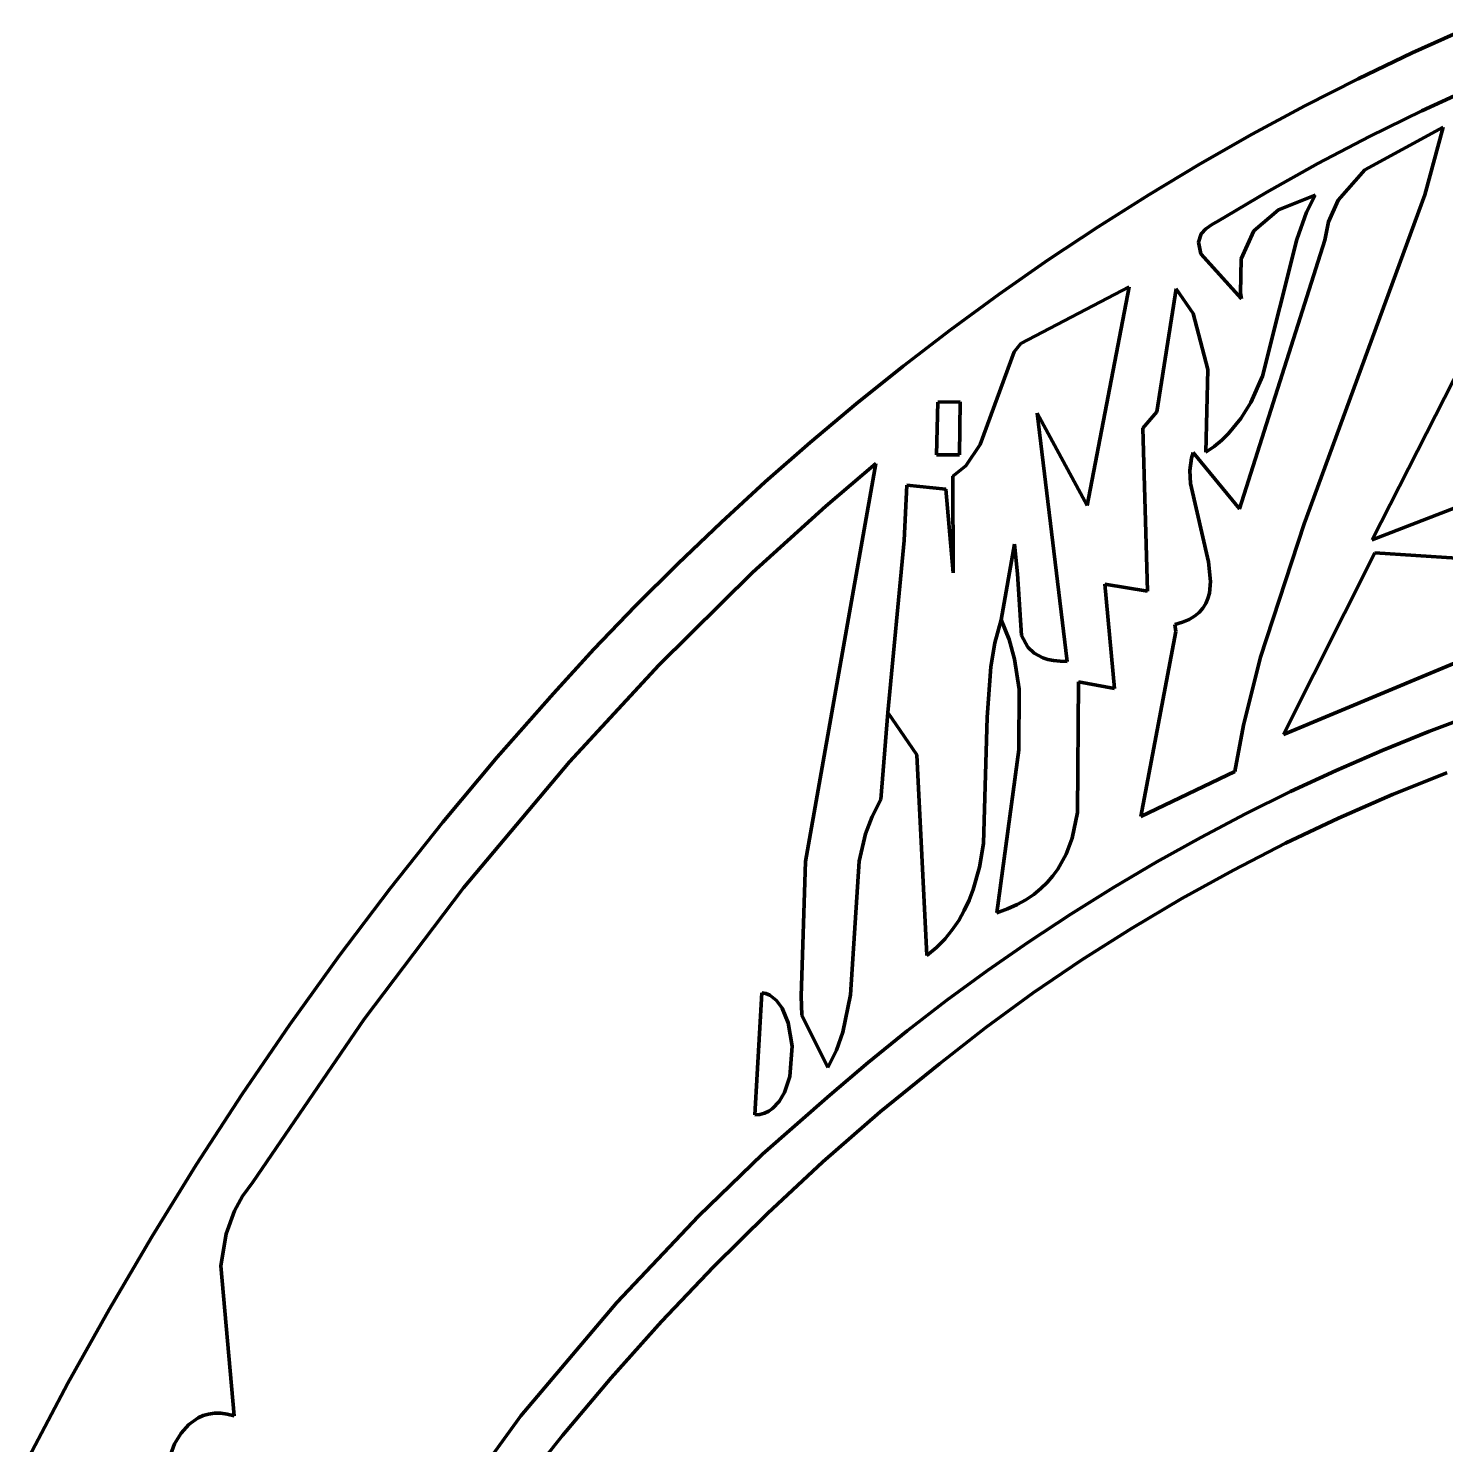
# Model space of a CAD drawing. Header units: millimetres. Extents: x 0 to 10.4, y 0 to 8.2.
# Drawn here: x 0.919 to 1.544, y 4.713 to 5.337 of the extents above; entities that cross this region are included whole.
import ezdxf

# ---------------------------------------------------------------- set-up
doc = ezdxf.new("R2010")
doc.units = ezdxf.units.MM
for name, color, linetype, lineweight in [('color#000000ff', 7, 'CONTINUOUS', 100), ('color#929292ff', 7, 'CONTINUOUS', 100), ('color#ffffffff', 7, 'CONTINUOUS', 100)]:
    doc.layers.add(name, color=color, linetype=linetype, lineweight=lineweight)

msp = doc.modelspace()

# ---------------------------------------------------------------- linework, layer by layer
at = {"layer": 'color#000000ff'}
for p, q in [((1.52875, 5.32641), (1.5528, 5.33721)), ((1.50497, 5.31503), (1.52875, 5.32641)), ((1.48146, 5.30307), (1.50497, 5.31503)), ((1.55637, 5.31153), (1.53303, 5.30083)), ((1.45823, 5.29055), (1.48146, 5.30307)), ((1.53303, 5.30083), (1.50998, 5.28952)), ((1.50786, 5.27482), (1.54243, 5.29368)), ((1.54243, 5.29368), (1.53444, 5.2639)), ((1.4353, 5.27748), (1.45823, 5.29055)), ((1.50998, 5.28952), (1.48723, 5.2776)), ((1.41267, 5.26388), (1.4353, 5.27748)), ((1.48723, 5.2776), (1.46481, 5.26507)), ((1.49616, 5.26148), (1.50786, 5.27482)), ((1.39036, 5.24976), (1.41267, 5.26388)), ((1.46481, 5.26507), (1.44274, 5.25194)), ((1.46984, 5.25728), (1.48602, 5.2637)), ((1.53444, 5.2639), (1.48118, 5.11875)), ((1.48602, 5.2637), (1.48228, 5.25624)), ((1.49196, 5.25198), (1.49616, 5.26148)), ((1.45897, 5.24794), (1.46984, 5.25728)), ((1.48228, 5.25624), (1.47789, 5.24421)), ((1.51118, 5.11172), (1.58605, 5.25903)), ((1.36836, 5.23512), (1.39036, 5.24976)), ((1.43779, 5.24888), (1.43583, 5.24662)), ((1.4408, 5.25097), (1.43779, 5.24888)), ((1.44274, 5.25194), (1.4408, 5.25097)), ((1.45339, 5.23566), (1.45897, 5.24794)), ((1.49031, 5.2438), (1.49196, 5.25198)), ((1.43583, 5.24662), (1.43462, 5.24297)), ((1.43462, 5.24297), (1.43564, 5.23781)), ((1.45265, 5.1254), (1.49031, 5.2438)), ((1.47789, 5.24421), (1.46281, 5.18397)), ((1.3467, 5.21999), (1.36836, 5.23512)), ((1.43564, 5.23781), (1.4535, 5.21804)), ((1.45311, 5.22045), (1.45339, 5.23566)), ((1.40411, 5.22322), (1.35629, 5.1983)), ((1.38556, 5.12689), (1.40411, 5.22322)), ((1.42473, 5.22235), (1.41622, 5.16816)), ((1.43224, 5.2115), (1.42473, 5.22235)), ((1.32537, 5.20437), (1.3467, 5.21999)), ((1.4535, 5.21804), (1.45311, 5.22045)), ((1.43868, 5.18686), (1.43224, 5.2115)), ((1.3044, 5.18828), (1.32537, 5.20437)), ((1.35629, 5.1983), (1.35344, 5.19469)), ((1.35344, 5.19469), (1.33846, 5.15377)), ((1.28378, 5.17174), (1.3044, 5.18828)), ((1.43783, 5.15034), (1.43868, 5.18686)), ((1.46281, 5.18397), (1.45764, 5.17231)), ((1.31971, 5.17247), (1.31919, 5.14926)), ((1.32953, 5.17257), (1.31971, 5.17247)), ((1.32927, 5.1493), (1.32953, 5.17257)), ((1.45764, 5.17231), (1.45324, 5.16518)), ((1.26354, 5.15474), (1.28378, 5.17174)), ((1.3768, 5.0582), (1.36354, 5.16757)), ((1.36354, 5.16757), (1.38556, 5.12689)), ((1.41622, 5.16816), (1.41014, 5.16097)), ((1.41014, 5.16097), (1.41212, 5.08909)), ((1.45324, 5.16518), (1.4479, 5.15869)), ((1.24367, 5.13731), (1.26354, 5.15474)), ((1.33846, 5.15377), (1.33201, 5.14444)), ((1.44484, 5.1557), (1.44149, 5.15292)), ((1.4479, 5.15869), (1.44484, 5.1557)), ((1.31919, 5.14926), (1.32927, 5.1493)), ((1.43084, 5.14238), (1.4315, 5.14775)), ((1.4315, 5.14775), (1.43224, 5.15024)), ((1.43224, 5.15024), (1.45265, 5.1254)), ((1.44149, 5.15292), (1.43783, 5.15034)), ((1.6083, 5.14938), (1.51118, 5.11172)), ((1.26146, 4.97003), (1.29244, 5.14542)), ((1.29244, 5.14542), (1.27032, 5.1266)), ((1.33201, 5.14444), (1.32636, 5.13984)), ((1.43111, 5.13659), (1.43084, 5.14238)), ((1.22419, 5.11946), (1.24367, 5.13731)), ((1.30602, 5.13584), (1.30494, 5.11149)), ((1.32327, 5.13406), (1.30602, 5.13584)), ((1.32636, 5.13984), (1.32651, 5.0972)), ((1.43902, 5.10206), (1.43111, 5.13659)), ((1.32651, 5.0972), (1.32327, 5.13406)), ((1.27032, 5.1266), (1.23808, 5.09736)), ((1.2051, 5.1012), (1.22419, 5.11946)), ((1.48118, 5.11875), (1.46192, 5.06005)), ((1.30494, 5.11149), (1.29772, 5.03568)), ((1.3477, 5.0765), (1.35349, 5.10988)), ((1.35349, 5.10988), (1.35482, 5.09681)), ((1.47203, 5.0259), (1.51229, 5.10605)), ((1.51229, 5.10605), (1.54852, 5.10368)), ((1.18642, 5.08255), (1.2051, 5.1012)), ((1.23808, 5.09736), (1.19678, 5.0566)), ((1.4399, 5.09344), (1.43902, 5.10206)), ((1.35482, 5.09681), (1.35656, 5.06965)), ((1.41212, 5.08909), (1.39338, 5.09228)), ((1.39338, 5.09228), (1.39756, 5.04623)), ((1.43943, 5.08825), (1.4399, 5.09344)), ((1.43785, 5.08365), (1.43879, 5.08587)), ((1.43879, 5.08587), (1.43943, 5.08825)), ((1.16816, 5.06351), (1.18642, 5.08255)), ((1.4329, 5.07807), (1.43493, 5.07974)), ((1.43493, 5.07974), (1.43657, 5.0816)), ((1.43657, 5.0816), (1.43785, 5.08365)), ((1.35112, 5.06787), (1.3477, 5.0765)), ((1.42417, 5.07444), (1.42755, 5.07541)), ((1.42462, 5.07141), (1.42417, 5.07444)), ((1.42755, 5.07541), (1.43045, 5.07663)), ((1.43045, 5.07663), (1.4329, 5.07807)), ((1.59176, 5.07593), (1.47203, 5.0259)), ((1.35357, 5.05916), (1.35112, 5.06787)), ((1.35656, 5.06965), (1.35934, 5.06453)), ((1.40925, 4.98984), (1.42462, 5.07141)), ((1.15032, 5.0441), (1.16816, 5.06351)), ((1.35934, 5.06453), (1.36218, 5.06183)), ((1.36218, 5.06183), (1.36595, 5.05981)), ((1.36595, 5.05981), (1.36822, 5.05909)), ((1.46192, 5.06005), (1.45449, 5.03005)), ((1.19678, 5.0566), (1.15738, 5.01399)), ((1.35565, 5.04596), (1.35357, 5.05916)), ((1.36822, 5.05909), (1.37078, 5.05857)), ((1.37078, 5.05857), (1.37363, 5.05827)), ((1.37363, 5.05827), (1.3768, 5.0582)), ((1.38177, 5.04918), (1.38134, 4.99152)), ((1.39756, 5.04623), (1.38177, 5.04918)), ((1.12556, 5.01601), (1.15032, 5.0441)), ((1.35541, 5.01916), (1.35565, 5.04596)), ((1.29772, 5.03568), (1.29463, 4.99732)), ((1.53612, 5.02727), (1.55686, 5.03507)), ((1.45449, 5.03005), (1.45066, 5.00972)), ((1.51559, 5.01895), (1.53612, 5.02727)), ((1.10157, 4.98734), (1.12556, 5.01601)), ((1.34579, 4.94735), (1.35541, 5.01916)), ((1.49526, 5.01011), (1.51559, 5.01895)), ((1.15738, 5.01399), (1.11075, 4.9584)), ((1.45066, 5.00972), (1.40925, 4.98984)), ((1.47515, 5.00078), (1.49526, 5.01011)), ((1.54404, 5.00912), (1.52005, 4.99947)), ((1.29463, 4.99732), (1.29073, 4.98987)), ((1.45528, 4.99095), (1.47515, 5.00078)), ((1.52005, 4.99947), (1.49637, 4.98911)), ((1.38134, 4.99152), (1.3789, 4.98021)), ((1.43566, 4.98063), (1.45528, 4.99095)), ((1.07834, 4.95814), (1.10157, 4.98734)), ((1.29073, 4.98987), (1.28784, 4.98213)), ((1.49637, 4.98911), (1.473, 4.97802)), ((1.28784, 4.98213), (1.28504, 4.97012)), ((1.3789, 4.98021), (1.37626, 4.97319)), ((1.41629, 4.96982), (1.43566, 4.98063)), ((1.37626, 4.97319), (1.37266, 4.96668)), ((1.473, 4.97802), (1.44998, 4.96623)), ((1.25955, 4.9107), (1.26146, 4.97003)), ((1.28504, 4.97012), (1.28126, 4.91117)), ((1.37266, 4.96668), (1.37045, 4.96364)), ((1.3972, 4.95855), (1.41629, 4.96982)), ((1.44998, 4.96623), (1.42733, 4.95372)), ((1.36795, 4.96076), (1.36513, 4.95805)), ((1.37045, 4.96364), (1.36795, 4.96076)), ((1.05586, 4.9284), (1.07834, 4.95814)), ((1.11075, 4.9584), (1.06692, 4.90053)), ((1.36199, 4.95551), (1.3585, 4.95316)), ((1.36513, 4.95805), (1.36199, 4.95551)), ((1.37839, 4.9468), (1.3972, 4.95855)), ((1.42733, 4.95372), (1.40508, 4.94052)), ((1.35042, 4.94907), (1.34579, 4.94735)), ((1.35465, 4.95101), (1.35042, 4.94907)), ((1.3585, 4.95316), (1.35465, 4.95101)), ((1.35987, 4.9346), (1.37839, 4.9468)), ((1.34166, 4.92195), (1.35987, 4.9346)), ((1.40508, 4.94052), (1.38324, 4.92663)), ((1.03413, 4.89816), (1.05586, 4.9284)), ((1.38324, 4.92663), (1.36183, 4.91205)), ((1.32377, 4.90885), (1.34166, 4.92195)), ((1.23907, 4.85833), (1.24221, 4.91216)), ((1.24221, 4.91216), (1.24399, 4.91176)), ((1.24399, 4.91176), (1.24566, 4.91104)), ((1.24566, 4.91104), (1.24862, 4.90872)), ((1.25979, 4.90219), (1.25955, 4.9107)), ((1.28126, 4.91117), (1.27794, 4.89476)), ((1.36183, 4.91205), (1.34089, 4.89678)), ((1.24862, 4.90872), (1.25108, 4.90539)), ((1.25108, 4.90539), (1.2538, 4.89894)), ((1.30621, 4.89532), (1.32377, 4.90885)), ((1.01314, 4.86743), (1.03413, 4.89816)), ((1.06692, 4.90053), (1.01791, 4.8286)), ((1.2538, 4.89894), (1.25554, 4.88865)), ((1.27127, 4.87913), (1.25979, 4.90219)), ((1.27794, 4.89476), (1.2751, 4.88682)), ((1.28899, 4.88136), (1.30621, 4.89532)), ((1.34089, 4.89678), (1.32042, 4.88085)), ((1.25554, 4.88865), (1.25455, 4.87529)), ((1.2751, 4.88682), (1.27127, 4.87913)), ((1.27213, 4.86697), (1.28899, 4.88136)), ((1.32042, 4.88085), (1.29436, 4.85959)), ((1.25455, 4.87529), (1.2522, 4.86819)), ((0.99287, 4.83623), (1.01314, 4.86743)), ((1.24252, 4.84097), (1.27213, 4.86697)), ((1.2522, 4.86819), (1.24987, 4.86424)), ((1.24519, 4.85998), (1.24332, 4.85911)), ((1.24691, 4.86115), (1.24519, 4.85998)), ((1.24987, 4.86424), (1.24691, 4.86115)), ((1.29436, 4.85959), (1.2691, 4.83757)), ((1.24128, 4.85855), (1.23907, 4.85833)), ((1.24332, 4.85911), (1.24128, 4.85855)), ((1.21421, 4.81372), (1.24252, 4.84097)), ((0.97333, 4.80458), (0.99287, 4.83623)), ((1.2691, 4.83757), (1.24461, 4.81483)), ((1.01791, 4.8286), (1.01335, 4.82245)), ((1.01335, 4.82245), (1.00978, 4.81602)), ((1.00978, 4.81602), (1.00606, 4.80591)), ((1.1783, 4.77565), (1.21421, 4.81372)), ((1.24461, 4.81483), (1.2209, 4.79137)), ((0.95449, 4.7725), (0.97333, 4.80458)), ((1.00606, 4.80591), (1.00369, 4.79175)), ((1.00369, 4.79175), (1.0097, 4.7256)), ((1.2209, 4.79137), (1.19796, 4.76724)), ((0.93636, 4.74002), (0.95449, 4.7725)), ((1.136, 4.72573), (1.1783, 4.77565)), ((1.19796, 4.76724), (1.17578, 4.74246)), ((1.17578, 4.74246), (1.15435, 4.71705)), ((0.91892, 4.70714), (0.93636, 4.74002)), ((0.99371, 4.72476), (0.98968, 4.72189)), ((0.99595, 4.72577), (0.99371, 4.72476)), ((0.99836, 4.72646), (0.99595, 4.72577)), ((1.00093, 4.72681), (0.99836, 4.72646)), ((1.00368, 4.7268), (1.00093, 4.72681)), ((1.0066, 4.7264), (1.00368, 4.7268)), ((1.0097, 4.7256), (1.0066, 4.7264)), ((1.03603, 4.58785), (1.136, 4.72573)), ((0.98623, 4.71802), (0.98332, 4.71333)), ((0.98968, 4.72189), (0.98623, 4.71802)), ((1.15435, 4.71705), (1.13366, 4.69104)), ((0.98332, 4.71333), (0.97812, 4.69925))]:
    msp.add_line(p, q, dxfattribs=at)
at = {"layer": 'color#929292ff'}
for p, q in [((1.35629, 5.1983), (1.40411, 5.22322)), ((1.40411, 5.22322), (1.38556, 5.12689)), ((1.35344, 5.19469), (1.35629, 5.1983)), ((1.33846, 5.15377), (1.35344, 5.19469)), ((1.38556, 5.12689), (1.36354, 5.16757)), ((1.36354, 5.16757), (1.3768, 5.0582)), ((1.33201, 5.14444), (1.33846, 5.15377)), ((1.32636, 5.13984), (1.33201, 5.14444)), ((1.30494, 5.11149), (1.30602, 5.13584)), ((1.30602, 5.13584), (1.32327, 5.13406)), ((1.32651, 5.0972), (1.32636, 5.13984)), ((1.32327, 5.13406), (1.32651, 5.0972)), ((1.29772, 5.03568), (1.30494, 5.11149)), ((1.35349, 5.10988), (1.3477, 5.0765)), ((1.35482, 5.09681), (1.35349, 5.10988)), ((1.35656, 5.06965), (1.35482, 5.09681)), ((1.3477, 5.0765), (1.34489, 5.06636)), ((1.34489, 5.06636), (1.34307, 5.05578)), ((1.35934, 5.06453), (1.35656, 5.06965)), ((1.36218, 5.06183), (1.35934, 5.06453)), ((1.36595, 5.05981), (1.36218, 5.06183)), ((1.36822, 5.05909), (1.36595, 5.05981)), ((1.34307, 5.05578), (1.34155, 5.03368)), ((1.37078, 5.05857), (1.36822, 5.05909)), ((1.37363, 5.05827), (1.37078, 5.05857)), ((1.3768, 5.0582), (1.37363, 5.05827)), ((1.31044, 5.01707), (1.29772, 5.03568)), ((1.34155, 5.03368), (1.3398, 4.97793)), ((1.31493, 4.92853), (1.31044, 5.01707)), ((1.3398, 4.97793), (1.33805, 4.96754)), ((1.33805, 4.96754), (1.33533, 4.95766)), ((1.33533, 4.95766), (1.33353, 4.95294)), ((1.3314, 4.94838), (1.32893, 4.944)), ((1.33353, 4.95294), (1.3314, 4.94838)), ((1.32893, 4.944), (1.32607, 4.93981)), ((1.3228, 4.93583), (1.31909, 4.93207)), ((1.32607, 4.93981), (1.3228, 4.93583)), ((1.31909, 4.93207), (1.31493, 4.92853))]:
    msp.add_line(p, q, dxfattribs=at)
at = {"layer": 'color#ffffffff'}
for p, q in [((1.5528, 5.33721), (1.52875, 5.32641)), ((1.52875, 5.32641), (1.50497, 5.31503)), ((1.50497, 5.31503), (1.48146, 5.30307)), ((1.53303, 5.30083), (1.55637, 5.31153)), ((1.48146, 5.30307), (1.45823, 5.29055)), ((1.50998, 5.28952), (1.53303, 5.30083)), ((1.54243, 5.29368), (1.50786, 5.27482)), ((1.53444, 5.2639), (1.54243, 5.29368)), ((1.45823, 5.29055), (1.4353, 5.27748)), ((1.48723, 5.2776), (1.50998, 5.28952)), ((1.4353, 5.27748), (1.41267, 5.26388)), ((1.46481, 5.26507), (1.48723, 5.2776)), ((1.50786, 5.27482), (1.49616, 5.26148)), ((1.41267, 5.26388), (1.39036, 5.24976)), ((1.44274, 5.25194), (1.46481, 5.26507)), ((1.48602, 5.2637), (1.46984, 5.25728)), ((1.48118, 5.11875), (1.53444, 5.2639)), ((1.48228, 5.25624), (1.48602, 5.2637)), ((1.49616, 5.26148), (1.49196, 5.25198)), ((1.46984, 5.25728), (1.45897, 5.24794)), ((1.47789, 5.24421), (1.48228, 5.25624)), ((1.58605, 5.25903), (1.51118, 5.11172)), ((1.39036, 5.24976), (1.36836, 5.23512)), ((1.43583, 5.24662), (1.43779, 5.24888)), ((1.43779, 5.24888), (1.4408, 5.25097)), ((1.4408, 5.25097), (1.44274, 5.25194)), ((1.45897, 5.24794), (1.45339, 5.23566)), ((1.49196, 5.25198), (1.49031, 5.2438)), ((1.43462, 5.24297), (1.43583, 5.24662)), ((1.43564, 5.23781), (1.43462, 5.24297)), ((1.49031, 5.2438), (1.45265, 5.1254)), ((1.46281, 5.18397), (1.47789, 5.24421)), ((1.36836, 5.23512), (1.3467, 5.21999)), ((1.4535, 5.21804), (1.43564, 5.23781)), ((1.45339, 5.23566), (1.45311, 5.22045)), ((1.41622, 5.16816), (1.42473, 5.22235)), ((1.42473, 5.22235), (1.43224, 5.2115)), ((1.3467, 5.21999), (1.32537, 5.20437)), ((1.45311, 5.22045), (1.4535, 5.21804)), ((1.43224, 5.2115), (1.43868, 5.18686)), ((1.32537, 5.20437), (1.3044, 5.18828)), ((1.3044, 5.18828), (1.28378, 5.17174)), ((1.43868, 5.18686), (1.43783, 5.15034)), ((1.45764, 5.17231), (1.46281, 5.18397)), ((1.31919, 5.14926), (1.31971, 5.17247)), ((1.31971, 5.17247), (1.32953, 5.17257)), ((1.32953, 5.17257), (1.32927, 5.1493)), ((1.45324, 5.16518), (1.45764, 5.17231)), ((1.28378, 5.17174), (1.26354, 5.15474)), ((1.41014, 5.16097), (1.41622, 5.16816)), ((1.41212, 5.08909), (1.41014, 5.16097)), ((1.4479, 5.15869), (1.45324, 5.16518)), ((1.26354, 5.15474), (1.24367, 5.13731)), ((1.44149, 5.15292), (1.44484, 5.1557)), ((1.44484, 5.1557), (1.4479, 5.15869)), ((1.32927, 5.1493), (1.31919, 5.14926)), ((1.4315, 5.14775), (1.43084, 5.14238)), ((1.43224, 5.15024), (1.4315, 5.14775)), ((1.45265, 5.1254), (1.43224, 5.15024)), ((1.43783, 5.15034), (1.44149, 5.15292)), ((1.51118, 5.11172), (1.6083, 5.14938)), ((1.29244, 5.14542), (1.26146, 4.97003)), ((1.27032, 5.1266), (1.29244, 5.14542)), ((1.43084, 5.14238), (1.43111, 5.13659)), ((1.24367, 5.13731), (1.22419, 5.11946)), ((1.43111, 5.13659), (1.43902, 5.10206)), ((1.23808, 5.09736), (1.27032, 5.1266)), ((1.22419, 5.11946), (1.2051, 5.1012)), ((1.46192, 5.06005), (1.48118, 5.11875)), ((1.51229, 5.10605), (1.47203, 5.0259)), ((1.54852, 5.10368), (1.51229, 5.10605)), ((1.2051, 5.1012), (1.18642, 5.08255)), ((1.19678, 5.0566), (1.23808, 5.09736)), ((1.43902, 5.10206), (1.4399, 5.09344)), ((1.39756, 5.04623), (1.39338, 5.09228)), ((1.39338, 5.09228), (1.41212, 5.08909)), ((1.4399, 5.09344), (1.43943, 5.08825)), ((1.43879, 5.08587), (1.43785, 5.08365)), ((1.43943, 5.08825), (1.43879, 5.08587)), ((1.18642, 5.08255), (1.16816, 5.06351)), ((1.43493, 5.07974), (1.4329, 5.07807)), ((1.43657, 5.0816), (1.43493, 5.07974)), ((1.43785, 5.08365), (1.43657, 5.0816)), ((1.34489, 5.06636), (1.3477, 5.0765)), ((1.3477, 5.0765), (1.35112, 5.06787)), ((1.42755, 5.07541), (1.42417, 5.07444)), ((1.42417, 5.07444), (1.42462, 5.07141)), ((1.43045, 5.07663), (1.42755, 5.07541)), ((1.4329, 5.07807), (1.43045, 5.07663)), ((1.47203, 5.0259), (1.59176, 5.07593)), ((1.34307, 5.05578), (1.34489, 5.06636)), ((1.35112, 5.06787), (1.35357, 5.05916)), ((1.42462, 5.07141), (1.40925, 4.98984)), ((1.16816, 5.06351), (1.15032, 5.0441)), ((1.45449, 5.03005), (1.46192, 5.06005)), ((1.15738, 5.01399), (1.19678, 5.0566)), ((1.34155, 5.03368), (1.34307, 5.05578)), ((1.35357, 5.05916), (1.35565, 5.04596)), ((1.38134, 4.99152), (1.38177, 5.04918)), ((1.38177, 5.04918), (1.39756, 5.04623)), ((1.15032, 5.0441), (1.12556, 5.01601)), ((1.35565, 5.04596), (1.35541, 5.01916)), ((1.29463, 4.99732), (1.29772, 5.03568)), ((1.29772, 5.03568), (1.31044, 5.01707)), ((1.55686, 5.03507), (1.53612, 5.02727)), ((1.3398, 4.97793), (1.34155, 5.03368)), ((1.45066, 5.00972), (1.45449, 5.03005)), ((1.53612, 5.02727), (1.51559, 5.01895)), ((1.12556, 5.01601), (1.10157, 4.98734)), ((1.31044, 5.01707), (1.31493, 4.92853)), ((1.35541, 5.01916), (1.34579, 4.94735)), ((1.51559, 5.01895), (1.49526, 5.01011)), ((1.11075, 4.9584), (1.15738, 5.01399)), ((1.40925, 4.98984), (1.45066, 5.00972)), ((1.49526, 5.01011), (1.47515, 5.00078)), ((1.52005, 4.99947), (1.54404, 5.00912)), ((1.29073, 4.98987), (1.29463, 4.99732)), ((1.47515, 5.00078), (1.45528, 4.99095)), ((1.49637, 4.98911), (1.52005, 4.99947)), ((1.3789, 4.98021), (1.38134, 4.99152)), ((1.45528, 4.99095), (1.43566, 4.98063)), ((1.10157, 4.98734), (1.07834, 4.95814)), ((1.28784, 4.98213), (1.29073, 4.98987)), ((1.473, 4.97802), (1.49637, 4.98911)), ((1.28504, 4.97012), (1.28784, 4.98213)), ((1.37626, 4.97319), (1.3789, 4.98021)), ((1.43566, 4.98063), (1.41629, 4.96982)), ((1.33805, 4.96754), (1.3398, 4.97793)), ((1.37266, 4.96668), (1.37626, 4.97319)), ((1.44998, 4.96623), (1.473, 4.97802)), ((1.26146, 4.97003), (1.25955, 4.9107)), ((1.28126, 4.91117), (1.28504, 4.97012)), ((1.33533, 4.95766), (1.33805, 4.96754)), ((1.37045, 4.96364), (1.37266, 4.96668)), ((1.41629, 4.96982), (1.3972, 4.95855)), ((1.42733, 4.95372), (1.44998, 4.96623)), ((1.36513, 4.95805), (1.36795, 4.96076)), ((1.36795, 4.96076), (1.37045, 4.96364)), ((1.07834, 4.95814), (1.05586, 4.9284)), ((1.06692, 4.90053), (1.11075, 4.9584)), ((1.33353, 4.95294), (1.33533, 4.95766)), ((1.3585, 4.95316), (1.36199, 4.95551)), ((1.36199, 4.95551), (1.36513, 4.95805)), ((1.3972, 4.95855), (1.37839, 4.9468)), ((1.40508, 4.94052), (1.42733, 4.95372)), ((1.32893, 4.944), (1.3314, 4.94838)), ((1.3314, 4.94838), (1.33353, 4.95294)), ((1.34579, 4.94735), (1.35042, 4.94907)), ((1.35042, 4.94907), (1.35465, 4.95101)), ((1.35465, 4.95101), (1.3585, 4.95316)), ((1.32607, 4.93981), (1.32893, 4.944)), ((1.37839, 4.9468), (1.35987, 4.9346)), ((1.31909, 4.93207), (1.3228, 4.93583)), ((1.3228, 4.93583), (1.32607, 4.93981)), ((1.35987, 4.9346), (1.34166, 4.92195)), ((1.38324, 4.92663), (1.40508, 4.94052)), ((1.05586, 4.9284), (1.03413, 4.89816)), ((1.31493, 4.92853), (1.31909, 4.93207)), ((1.36183, 4.91205), (1.38324, 4.92663)), ((1.34166, 4.92195), (1.32377, 4.90885)), ((1.24221, 4.91216), (1.23907, 4.85833)), ((1.24399, 4.91176), (1.24221, 4.91216)), ((1.24566, 4.91104), (1.24399, 4.91176)), ((1.24862, 4.90872), (1.24566, 4.91104)), ((1.25955, 4.9107), (1.25979, 4.90219)), ((1.27794, 4.89476), (1.28126, 4.91117)), ((1.34089, 4.89678), (1.36183, 4.91205)), ((1.25108, 4.90539), (1.24862, 4.90872)), ((1.2538, 4.89894), (1.25108, 4.90539)), ((1.32377, 4.90885), (1.30621, 4.89532)), ((1.03413, 4.89816), (1.01314, 4.86743)), ((1.01791, 4.8286), (1.06692, 4.90053)), ((1.25554, 4.88865), (1.2538, 4.89894)), ((1.25979, 4.90219), (1.27127, 4.87913)), ((1.2751, 4.88682), (1.27794, 4.89476)), ((1.30621, 4.89532), (1.28899, 4.88136)), ((1.32042, 4.88085), (1.34089, 4.89678)), ((1.25455, 4.87529), (1.25554, 4.88865)), ((1.27127, 4.87913), (1.2751, 4.88682)), ((1.28899, 4.88136), (1.27213, 4.86697)), ((1.29436, 4.85959), (1.32042, 4.88085)), ((1.2522, 4.86819), (1.25455, 4.87529)), ((1.01314, 4.86743), (0.99287, 4.83623)), ((1.27213, 4.86697), (1.24252, 4.84097)), ((1.24987, 4.86424), (1.2522, 4.86819)), ((1.24332, 4.85911), (1.24519, 4.85998)), ((1.24519, 4.85998), (1.24691, 4.86115)), ((1.24691, 4.86115), (1.24987, 4.86424)), ((1.2691, 4.83757), (1.29436, 4.85959)), ((1.23907, 4.85833), (1.24128, 4.85855)), ((1.24128, 4.85855), (1.24332, 4.85911)), ((1.24252, 4.84097), (1.21421, 4.81372)), ((0.99287, 4.83623), (0.97333, 4.80458)), ((1.24461, 4.81483), (1.2691, 4.83757)), ((1.01335, 4.82245), (1.01791, 4.8286)), ((1.00978, 4.81602), (1.01335, 4.82245)), ((1.00606, 4.80591), (1.00978, 4.81602)), ((1.21421, 4.81372), (1.1783, 4.77565)), ((1.2209, 4.79137), (1.24461, 4.81483)), ((0.97333, 4.80458), (0.95449, 4.7725)), ((1.00369, 4.79175), (1.00606, 4.80591)), ((1.0097, 4.7256), (1.00369, 4.79175)), ((1.19796, 4.76724), (1.2209, 4.79137)), ((0.95449, 4.7725), (0.93636, 4.74002)), ((1.1783, 4.77565), (1.136, 4.72573)), ((1.17578, 4.74246), (1.19796, 4.76724)), ((1.15435, 4.71705), (1.17578, 4.74246)), ((0.93636, 4.74002), (0.91892, 4.70714)), ((0.98968, 4.72189), (0.99371, 4.72476)), ((0.99371, 4.72476), (0.99595, 4.72577)), ((0.99595, 4.72577), (0.99836, 4.72646)), ((0.99836, 4.72646), (1.00093, 4.72681)), ((1.00093, 4.72681), (1.00368, 4.7268)), ((1.00368, 4.7268), (1.0066, 4.7264)), ((1.0066, 4.7264), (1.0097, 4.7256)), ((1.136, 4.72573), (1.03603, 4.58785)), ((0.98332, 4.71333), (0.98623, 4.71802)), ((0.98623, 4.71802), (0.98968, 4.72189)), ((1.13366, 4.69104), (1.15435, 4.71705)), ((0.97812, 4.69925), (0.98332, 4.71333))]:
    msp.add_line(p, q, dxfattribs=at)

doc.saveas('drawing.dxf')
